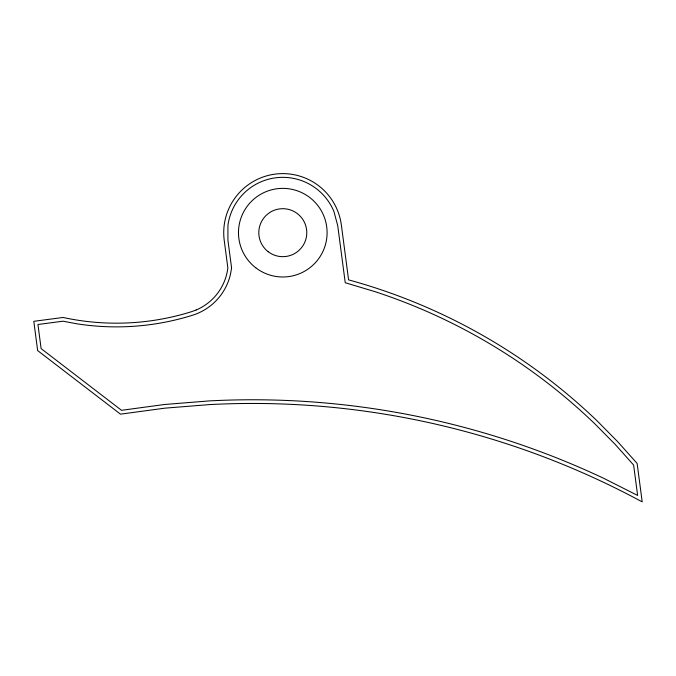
<?xml version="1.0" encoding="UTF-8"?>
<svg xmlns="http://www.w3.org/2000/svg" width="676" height="676" viewBox="0 0 676 676"><rect width="100%" height="100%" fill="white"/><g stroke="black" fill="none" stroke-linecap="round" stroke-linejoin="round"><path stroke-width="1.01" d="M231.572 267.907L230.626 273.577A56.091 56.091 0 0 1 192.576 315.227A255.249 255.249 0 0 1 76.692 323.77L62.978 321.201L37.941 324.497L41.118 348.605L121.528 410.307L164.581 404.485L209.526 400.893A823.841 823.841 0 0 1 603.71 478.312L637.629 495.44L633.632 465.063L615.177 444.402L594.973 423.953A574.963 574.963 0 0 0 375.146 291.702L345.242 282.729L337.73 225.691L333.927 211.504A55.347 55.347 0 0 0 227.922 225.454L227.922 240.149L231.572 267.907M196.15 309.98L191.435 311.712A251.506 251.506 0 0 1 63.079 317.466L33.8 321.32L37.653 350.599L120.497 414.168L164.978 408.152L209.712 404.578A820.149 820.149 0 0 1 642.2 501.879L637.138 463.449L617.864 441.876L597.533 421.292A578.656 578.656 0 0 0 348.588 279.872L341.355 224.973A59.074 59.074 0 0 0 275.081 174.121A59.074 59.074 0 0 0 224.229 240.394L227.846 267.848A52.415 52.415 0 0 1 196.15 309.98M268.186 251.717A23.998 23.998 0 0 0 306.583 235.814A23.998 23.998 0 0 0 273.611 210.515A23.998 23.998 0 0 0 268.186 251.717M255.824 267.831A44.303 44.303 0 0 0 326.719 238.467A44.303 44.303 0 0 0 265.837 191.747A44.303 44.303 0 0 0 255.824 267.831"/></g></svg>
